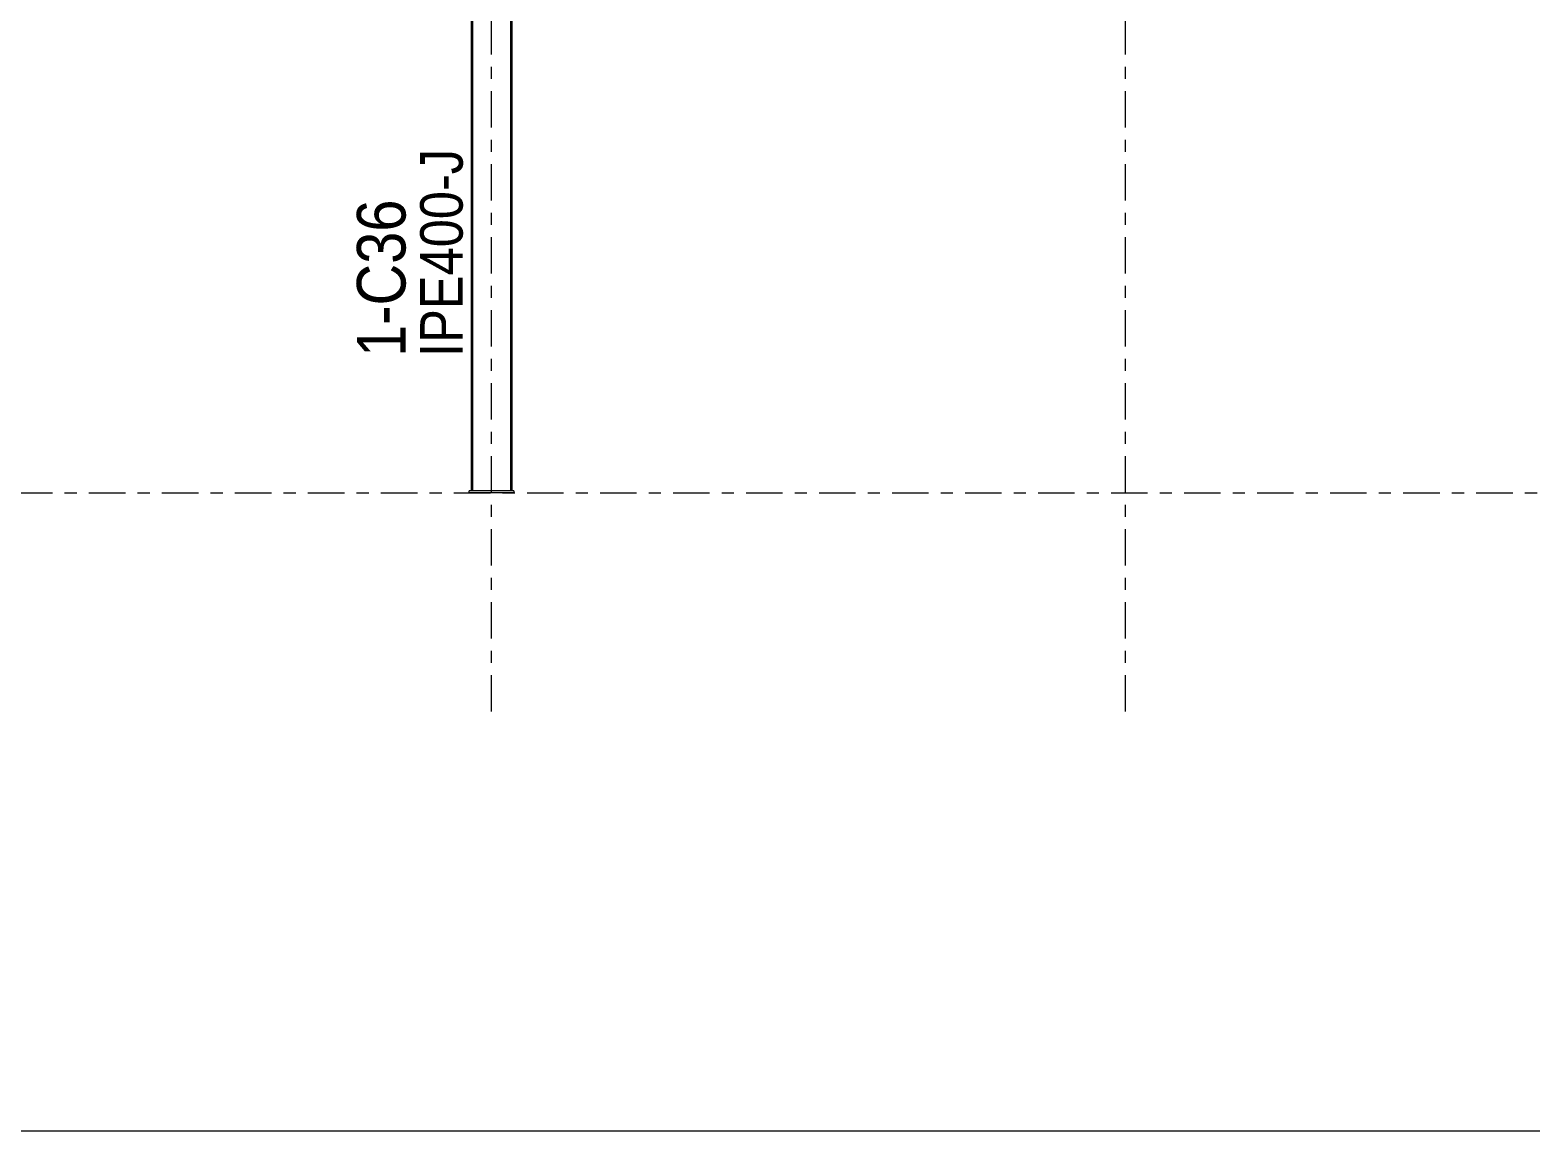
# Model space of a CAD drawing. Header units: millimetres. Extents: x -79 to 743, y -408 to 166.
# Drawn here: x 284.2 to 407.6, y -407.9 to -317.4 of the extents above; entities that cross this region are included whole.
import ezdxf

# ---------------------------------------------------------------- set-up
doc = ezdxf.new("R2010")
doc.units = ezdxf.units.MM
for name, pattern in [('XKITLINE00', [0]), ('XKITLINE02', [4, 2, -2]), ('XKITLINE03', [6, 3, -1, 1, -1])]:
    doc.linetypes.add(name, pattern=pattern)
for name, color, linetype, lineweight in [('DrawingSheet', 5, 'Continuous', 0), ('Part', 2, 'Continuous', 0), ('PartMark', 7, 'Continuous', 0), ('S-grid', 1, 'Continuous', 0)]:
    doc.layers.add(name, color=color, linetype=linetype, lineweight=lineweight)
doc.styles.add('ARIAL', font='ARIAL.TTF')

# ---------------------------------------------------------------- blocks, each defined once
blk = doc.blocks.new('*A472')
at = {"layer": 'DrawingSheet', "color": 5, "linetype": 'XKITLINE00', "lineweight": 0}
blk.add_line((-76.76, -407.9), (743.24, -407.9), dxfattribs=at)
blk = doc.blocks.new('*A1018')
at = {"layer": 'S-grid', "color": 1, "linetype": 'XKITLINE03', "lineweight": 0}
blk.add_line((-34.92, -355.44), (554.25, -355.44), dxfattribs=at)
blk = doc.blocks.new('*A1290')
at = {"layer": 'S-grid', "color": 1, "linetype": 'XKITLINE03', "lineweight": 0}
blk.add_line((374.25, -373.42), (374.25, -231.9), dxfattribs=at)
at = {"layer": 'S-grid', "color": 3, "style": 'ARIAL', "width": 0.85}
blk.add_text('T1', height=3, dxfattribs=at).set_placement((371.92, -230.9))
blk = doc.blocks.new('*A1292')
at = {"layer": 'S-grid', "color": 1, "linetype": 'XKITLINE03', "lineweight": 0}
blk.add_line((322.17, -373.42), (322.17, -231.9), dxfattribs=at)
at = {"layer": 'S-grid', "color": 3, "style": 'ARIAL', "width": 0.85}
blk.add_text('T', height=3, dxfattribs=at).set_placement((320.95, -230.9))
blk = doc.blocks.new('*A1342')
at = {"layer": 'Part', "color": 2, "linetype": 'XKITLINE00', "lineweight": 0}
for p, q in [((320.5, -257.75), (323.83, -257.75)), ((320.61, -257.75), (320.61, -306.73)), ((323.73, -257.75), (323.73, -306.73)), ((320.5, -269.08), (320.5, -355.27)), ((323.83, -269.08), (323.83, -355.27)), ((320.61, -306.81), (320.61, -355.27)), ((323.73, -306.81), (323.73, -355.27))]:
    blk.add_line(p, q, dxfattribs=at)
at = {"layer": 'Part', "color": 7, "linetype": 'XKITLINE02', "lineweight": 0}
for p, q in [((320.5, -269.08), (320.5, -257.75)), ((323.83, -257.75), (323.83, -269.08)), ((320.61, -306.73), (320.61, -306.81)), ((323.73, -306.73), (323.73, -306.81)), ((323.83, -355.27), (320.5, -355.27))]:
    blk.add_line(p, q, dxfattribs=at)
blk = doc.blocks.new('*A1393')
at = {"layer": 'Part', "color": 2, "linetype": 'XKITLINE00', "lineweight": 0}
for p, q in [((324, -355.27), (320.33, -355.27)), ((320.33, -355.44), (320.33, -355.27)), ((324, -355.44), (320.33, -355.44)), ((324, -355.27), (324, -355.44))]:
    blk.add_line(p, q, dxfattribs=at)
blk = doc.blocks.new('*A2090')
at = {"layer": 'PartMark', "color": 7, "style": 'ARIAL', "width": 0.85}
blk.add_text('IPE400-J', height=3.5, rotation=90.0002, dxfattribs=at).set_placement((319.8, -344.27))
at = {"layer": 'PartMark', "color": 3, "style": 'ARIAL', "width": 0.85}
blk.add_text('1-C36', height=4, rotation=90.0002, dxfattribs=at).set_placement((315.1, -344.27))

msp = doc.modelspace()

# ---------------------------------------------------------------- block references
at = {"lineweight": 0}
for name in ['*A472', '*A1292', '*A1290', '*A1342', '*A2090', '*A1018', '*A1393']:
    msp.add_blockref(name, (0, 0), dxfattribs=at)

doc.saveas('drawing.dxf')
